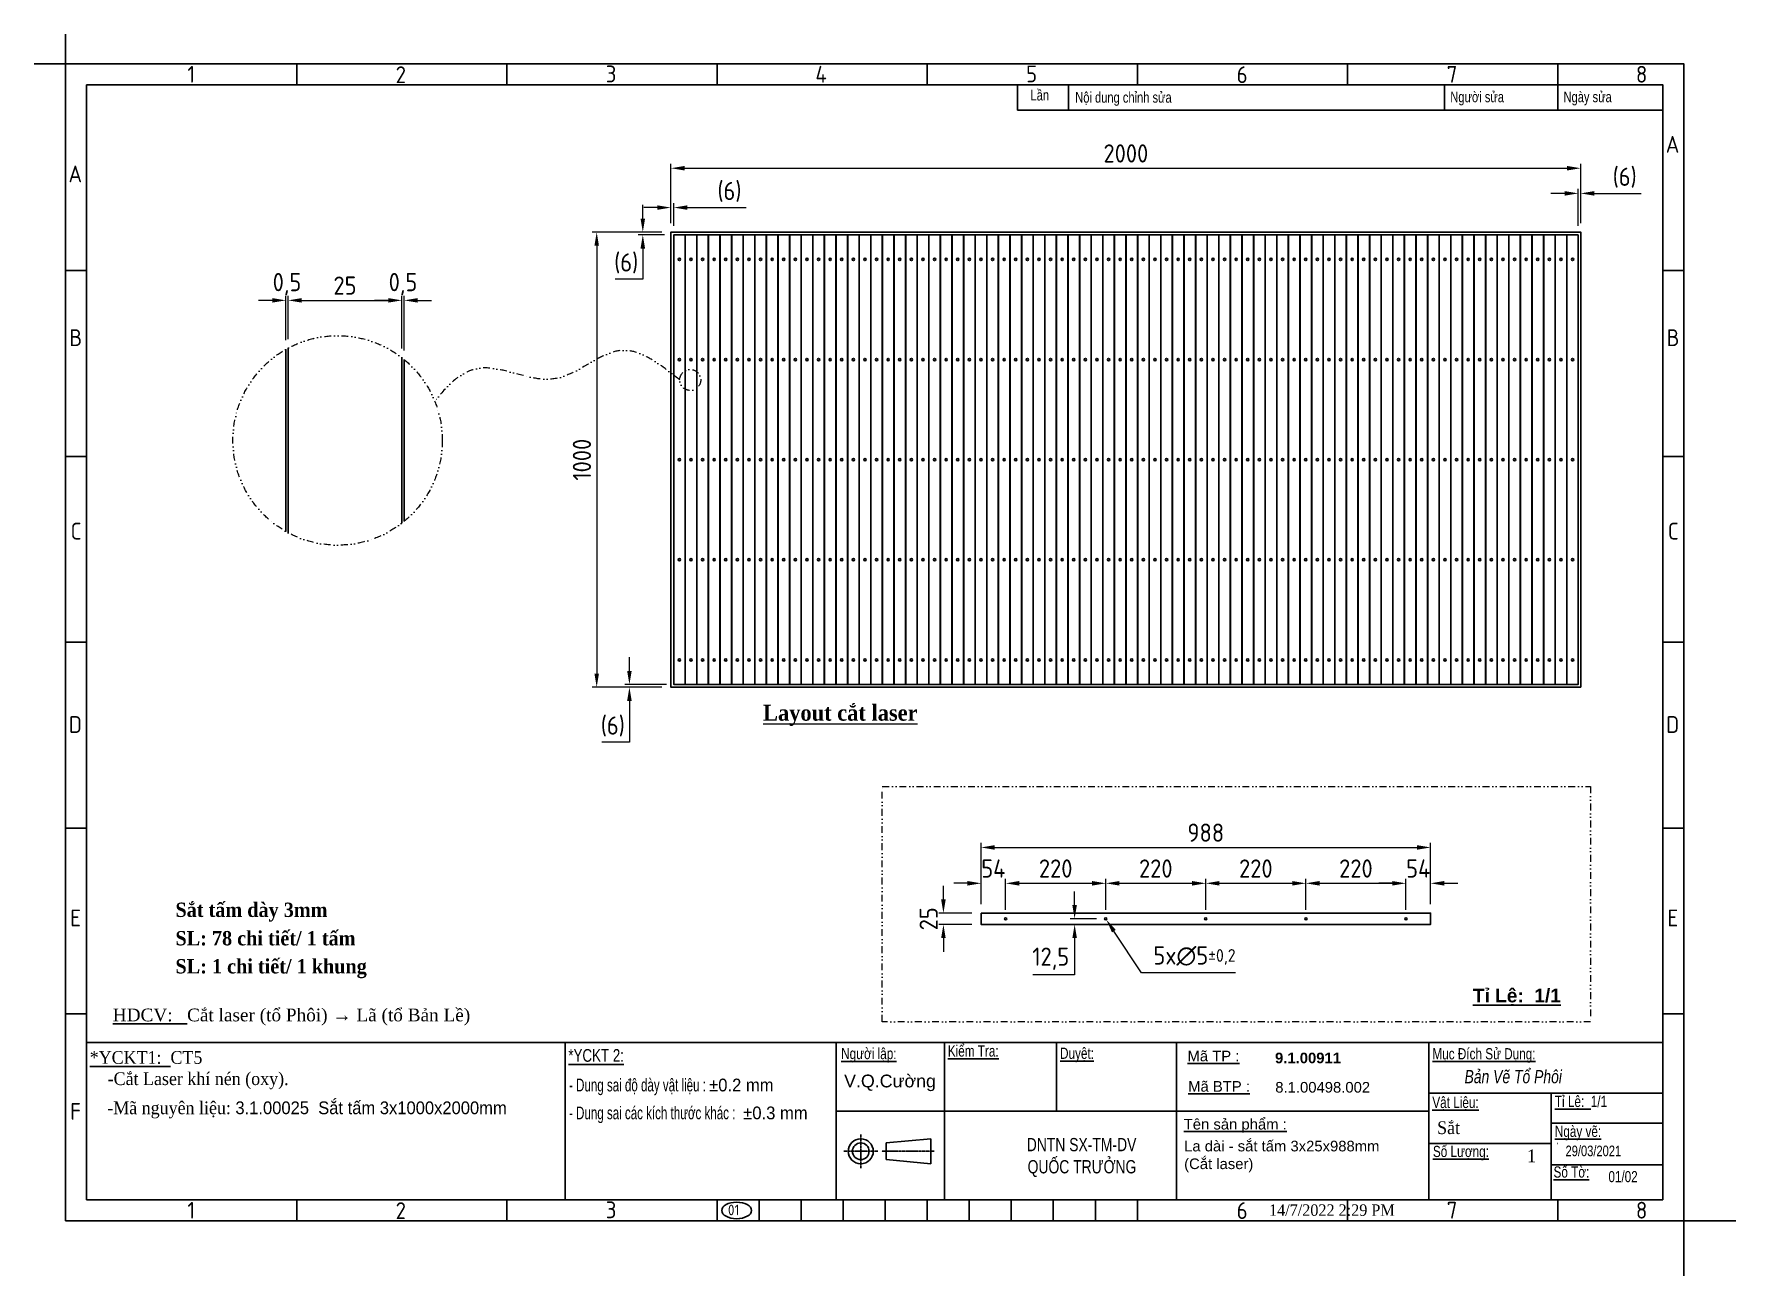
# Model space of a CAD drawing. Header units: millimetres. Extents: x -127318 to -46279, y 54276 to 57025.
# Drawn here: x -99471 to -95730, y 54276 to 57005 of the extents above; entities that cross this region are included whole.
import ezdxf

# ---------------------------------------------------------------- set-up
doc = ezdxf.new("R2010")
doc.units = ezdxf.units.MM
doc.header["$PDMODE"] = 2
for name, pattern in [('CENTER', [2, 1.25, -0.25, 0.25, -0.25]), ('CENTERX2', [4, 2.5, -0.5, 0.5, -0.5]), ('CONTPVMNIL', [0]), ('DIVIDE', [1.25, 0.5, -0.25, 0, -0.25, 0, -0.25])]:
    doc.linetypes.add(name, pattern=pattern)
doc.layers.get('0').update_dxf_attribs({"linetype": 'CONTPVMNIL'})
doc.layers.get('DEFPOINTS').update_dxf_attribs({"color": 6})
for name, color, linetype in [('CENTER', 1, 'CENTERX2'), ('FRAME050', 6, 'Continuous'), ('MAIN', 7, 'Continuous')]:
    doc.layers.add(name, color=color, linetype=linetype)
doc.layers.add('D KT', color=4, linetype='Continuous', lineweight=18)
doc.layers.add('d tam', color=2, linetype='CENTER', lineweight=9)
doc.styles.add('ISOCP', font='isocp')
doc.styles.add('Kich thuoc', font='isocp.shx', dxfattribs={"width": 0.78})
doc.styles.add('SLDTEXTSTYLE0', font='timesi.ttf', dxfattribs={"width": 0.933, "bigfont": 'bigfont'})
doc.styles.add('SLDTEXTSTYLE3', font='TXT', dxfattribs={"width": 0.65, "bigfont": 'bigfont'})
doc.styles.get("Standard").update_dxf_attribs({"font": 'isocp.shx'})
doc.styles.add('style1', font='arial.ttf', dxfattribs={"width": 0.75})
doc.dimstyles.new('dim 20', dxfattribs={"dimscale": 20, "dimtxt": 2.5, "dimasz": 1.5, "dimexe": 0.5, "dimexo": 1, "dimtad": 1, "dimtoh": 1, "dimtxsty": 'ISOCP', "dimcen": 0, "dimclrd": 3, "dimclre": 3, "dimclrt": 7, "dimadec": 0, "dimazin": 0, "dimtfac": 1, "dimtix": 1, "dimtofl": 0, "dimtmove": 0, "dimatfit": 3, "dimfxl": 1, "dimlwd": 5, "dimlwe": 5, "dimarcsym": 0})

# ---------------------------------------------------------------- blocks, each defined once
blk = doc.blocks.new('khung moi')
at = {"layer": 'FRAME050'}
for p, q in [((-261.36, 221.36), (-261.36, 225.32)), ((-221.76, 221.36), (-221.76, 225.32)), ((-182.16, 221.36), (-182.16, 225.32)), ((-142.56, 221.36), (-142.56, 225.32)), ((-102.96, 221.36), (-102.96, 225.32)), ((-63.36, 221.36), (-63.36, 225.32)), ((-23.76, 221.36), (-23.76, 225.32)), ((-300.96, 186.36), (-304.92, 186.36)), ((0, 186.36), (-3.96, 186.36)), ((-300.96, 151.36), (-304.92, 151.36)), ((0, 151.36), (-3.96, 151.36)), ((-304.92, 116.36), (-300.96, 116.36)), ((-3.96, 116.36), (0, 116.36)), ((-300.96, 81.36), (-304.92, 81.36)), ((0, 81.36), (-3.96, 81.36)), ((-300.96, 46.36), (-304.92, 46.36)), ((0, 46.36), (-3.96, 46.36)), ((-261.36, 7.4), (-261.36, 11.36)), ((-221.76, 7.4), (-221.76, 11.36)), ((-182.16, 7.4), (-182.16, 11.36)), ((-174.24, 7.4), (-174.24, 11.36)), ((-166.32, 7.4), (-166.32, 11.36)), ((-158.4, 7.4), (-158.4, 11.36)), ((-150.48, 7.4), (-150.48, 11.36)), ((-142.56, 11.36), (-142.56, 7.4)), ((-134.64, 7.4), (-134.64, 11.36)), ((-126.72, 7.4), (-126.72, 11.36)), ((-118.8, 7.4), (-118.8, 11.36)), ((-110.88, 7.4), (-110.88, 11.36)), ((-102.96, 7.4), (-102.96, 11.36)), ((-63.36, 7.4), (-63.36, 11.36)), ((-23.76, 7.4), (-23.76, 11.36)), ((-182.16, 7.4), (-102.96, 7.4))]:
    blk.add_line(p, q, dxfattribs=at)
at = {"layer": 'MAIN'}
for p, q in [((-304.92, 225.32), (-304.92, 230.92)), ((-304.92, 225.32), (-310.86, 225.32)), ((0, 7.4), (9.82, 7.4)), ((0, 7.4), (0, -3))]:
    blk.add_line(p, q, dxfattribs=at)
at = {"layer": 'MAIN', "color": 7, "linetype": 'Continuous'}
blk.add_lwpolyline([(-300.96, 221.36), (-3.96, 221.36), (-3.96, 11.36), (-300.96, 11.36)], close=True, dxfattribs=at)
at = {"layer": 'FRAME050', "style": 'ISOCP'}
for s, p in [('1', (-281.95, 221.76)), ('2', (-242.72, 221.68)), ('3', (-203.13, 221.83)), ('4', (-163.63, 221.76)), ('5', (-123.93, 221.83)), ('6', (-84.25, 221.69)), ('7', (-44.67, 221.76)), ('8', (-9.03, 221.76)), ('A', (-3.41, 208.57)), ('A', (-304.37, 203)), ('B', (-304.21, 172.14)), ('B', (-3.25, 172.14)), ('C', (-303.97, 135.71)), ('C', (-3.01, 135.71)), ('D', (-304.3, 99.28)), ('D', (-3.34, 99.28)), ('E', (-304.05, 62.84)), ('E', (-3.09, 62.84)), ('F', (-304.05, 26.41)), ('1', (-281.95, 7.8)), ('2', (-242.72, 7.72)), ('3', (-203.13, 7.87)), ('6', (-84.25, 7.73)), ('7', (-44.67, 7.8)), ('8', (-9.03, 7.8))]:
    blk.add_text(s, height=3.17, dxfattribs=at).set_placement(p)
blk = doc.blocks.new('yuiyu')
at = {"layer": 'D KT', "style": 'Kich thuoc', "width": 0.75}
blk.add_attdef('STT', (-17957.6, 19159.1), '', height=2.5, dxfattribs=at)
blk = doc.blocks.new('*D610')
at = {"layer": 'D KT', "color": 3, "lineweight": 5, "ltscale": 3, "transparency": 16777216}
for p, q in [((-98091, 56569.5), (-98244.3, 56569.5)), ((-98234.3, 56539.5), (-98234.3, 55599.5)), ((-98091, 55569.5), (-98244.3, 55569.5))]:
    blk.add_line(p, q, dxfattribs=at)
at = {"layer": 'D KT', "color": 3, "ltscale": 3, "transparency": 16777216}
for points in [[(-98239.3, 56539.5), (-98229.3, 56539.5), (-98234.3, 56569.5)], [(-98239.3, 55599.5), (-98229.3, 55599.5), (-98234.3, 55569.5)]]:
    blk.add_solid(points, dxfattribs=at)
at = {"layer": 'DEFPOINTS', "color": 0, "ltscale": 3, "transparency": 16777216}
for p in [(-98071, 56569.5), (-98234.3, 55569.5), (-98071, 55569.5)]:
    blk.add_point(p, dxfattribs=at)
at = {"layer": 'D KT', "color": 7, "ltscale": 3, "transparency": 16777216, "insert": (-98266.8, 56069.5), "char_height": 40, "attachment_point": 5, "rotation": 90, "style": 'ISOCP'}
blk.add_mtext('1000', dxfattribs=at)
blk = doc.blocks.new('*D605')
at = {"layer": 'D KT', "color": 3, "lineweight": 5, "ltscale": 3, "transparency": 16777216}
for p, q in [((-98071, 56589.5), (-98071, 56720)), ((-96071, 56589.5), (-96071, 56720)), ((-98041, 56710), (-96101, 56710))]:
    blk.add_line(p, q, dxfattribs=at)
at = {"layer": 'D KT', "color": 3, "ltscale": 3, "transparency": 16777216}
for points in [[(-98041, 56715), (-98041, 56705), (-98071, 56710)], [(-96101, 56715), (-96101, 56705), (-96071, 56710)]]:
    blk.add_solid(points, dxfattribs=at)
at = {"layer": 'DEFPOINTS', "color": 0, "ltscale": 3, "transparency": 16777216}
for p in [(-96071, 56710), (-98071, 56569.5), (-96071, 56569.5)]:
    blk.add_point(p, dxfattribs=at)
at = {"layer": 'D KT', "color": 7, "ltscale": 3, "transparency": 16777216, "insert": (-97071, 56742.5), "char_height": 40, "attachment_point": 5, "style": 'ISOCP'}
blk.add_mtext('2000', dxfattribs=at)
blk = doc.blocks.new('*D606')
at = {"color": 3, "lineweight": 5, "transparency": 16777216}
for p, q in [((-98101, 56623.5), (-98131, 56623.5)), ((-98071, 56589.5), (-98071, 56633.5)), ((-98065, 56583.5), (-98065, 56633.5)), ((-98035, 56623.5), (-97906, 56623.5))]:
    blk.add_line(p, q, dxfattribs=at)
at = {"color": 3, "transparency": 16777216}
for points in [[(-98101, 56628.5), (-98101, 56618.5), (-98071, 56623.5)], [(-98035, 56628.5), (-98035, 56618.5), (-98065, 56623.5)]]:
    blk.add_solid(points, dxfattribs=at)
at = {"layer": 'DEFPOINTS', "color": 0, "transparency": 16777216}
for p in [(-98065, 56623.5), (-98071, 56569.5), (-98065, 56563.5)]:
    blk.add_point(p, dxfattribs=at)
at = {"color": 7, "transparency": 16777216, "insert": (-97942.5, 56658), "char_height": 40, "attachment_point": 5, "style": 'ISOCP'}
blk.add_mtext('(6)', dxfattribs=at)
blk = doc.blocks.new('*D607')
at = {"color": 3, "lineweight": 5, "transparency": 16777216}
for p, q in [((-98132.9, 56599.5), (-98132.9, 56629.5)), ((-98091, 56569.5), (-98142.9, 56569.5)), ((-98085, 56563.5), (-98142.9, 56563.5)), ((-98132.9, 56533.5), (-98132.9, 56466.5)), ((-98132.9, 56466.5), (-98193.4, 56466.5))]:
    blk.add_line(p, q, dxfattribs=at)
at = {"color": 3, "transparency": 16777216}
for points in [[(-98137.9, 56599.5), (-98127.9, 56599.5), (-98132.9, 56569.5)], [(-98137.9, 56533.5), (-98127.9, 56533.5), (-98132.9, 56563.5)]]:
    blk.add_solid(points, dxfattribs=at)
at = {"layer": 'DEFPOINTS', "color": 0, "transparency": 16777216}
for p in [(-98071, 56569.5), (-98132.9, 56563.5), (-98065, 56563.5)]:
    blk.add_point(p, dxfattribs=at)
at = {"color": 7, "transparency": 16777216, "insert": (-98169.4, 56501), "char_height": 40, "attachment_point": 5, "style": 'ISOCP'}
blk.add_mtext('(6)', dxfattribs=at)
blk = doc.blocks.new('*D608')
at = {"color": 3, "lineweight": 5, "ltscale": 3, "transparency": 16777216}
for p, q in [((-96106.5, 56654.7), (-96136.5, 56654.7)), ((-96076.5, 56583.5), (-96076.5, 56664.7)), ((-96071, 56589.5), (-96071, 56664.7)), ((-96041, 56654.7), (-95938, 56654.7))]:
    blk.add_line(p, q, dxfattribs=at)
at = {"color": 3, "ltscale": 3, "transparency": 16777216}
for points in [[(-96106.5, 56659.7), (-96106.5, 56649.7), (-96076.5, 56654.7)], [(-96041, 56659.7), (-96041, 56649.7), (-96071, 56654.7)]]:
    blk.add_solid(points, dxfattribs=at)
at = {"layer": 'DEFPOINTS', "color": 0, "ltscale": 3, "transparency": 16777216}
for p in [(-96071, 56654.7), (-96071, 56569.5), (-96076.5, 56563.5)]:
    blk.add_point(p, dxfattribs=at)
at = {"color": 7, "ltscale": 3, "transparency": 16777216, "insert": (-95974.5, 56689.2), "char_height": 40, "attachment_point": 5, "style": 'ISOCP'}
blk.add_mtext('(6)', dxfattribs=at)
blk = doc.blocks.new('*D609')
at = {"color": 3, "lineweight": 5, "ltscale": 3, "transparency": 16777216}
for p, q in [((-98162.4, 55605.5), (-98162.4, 55635.5)), ((-98081, 55575.5), (-98172.4, 55575.5)), ((-98091, 55569.5), (-98172.4, 55569.5)), ((-98162.4, 55539.5), (-98162.4, 55448.8)), ((-98162.4, 55448.8), (-98222.8, 55448.8))]:
    blk.add_line(p, q, dxfattribs=at)
at = {"color": 3, "ltscale": 3, "transparency": 16777216}
for points in [[(-98167.4, 55605.5), (-98157.4, 55605.5), (-98162.4, 55575.5)], [(-98167.4, 55539.5), (-98157.4, 55539.5), (-98162.4, 55569.5)]]:
    blk.add_solid(points, dxfattribs=at)
at = {"layer": 'DEFPOINTS', "color": 0, "ltscale": 3, "transparency": 16777216}
for p in [(-98162.4, 55575.5), (-98071, 55569.5), (-98061, 55575.5)]:
    blk.add_point(p, dxfattribs=at)
at = {"color": 7, "ltscale": 3, "transparency": 16777216, "insert": (-98198.9, 55483.3), "char_height": 40, "attachment_point": 5, "style": 'ISOCP'}
blk.add_mtext('(6)', dxfattribs=at)
blk = doc.blocks.new('A$C6bcfc1d8')
at = {"ltscale": 30, "elevation": 0}
blk.add_lwpolyline([(988, 0), (988, 25), (0, 25), (0, 0)], close=True, dxfattribs=at)
at = {"ltscale": 30}
for centre in [(54, 12.5, 0), (274, 12.5, 0), (494, 12.5, 0), (714, 12.5, 0), (934, 12.5, 0)]:
    blk.add_circle(centre, 2.5, dxfattribs=at)
blk = doc.blocks.new('*D635')
at = {"color": 3, "lineweight": 5, "ltscale": 30, "transparency": 16777216}
for p, q in [((-98947.6, 56419.6), (-98977.6, 56419.6)), ((-98917.6, 56331.9), (-98917.6, 56429.6)), ((-98912.6, 56334.7), (-98912.6, 56429.6)), ((-98882.6, 56419.6), (-98852.6, 56419.6))]:
    blk.add_line(p, q, dxfattribs=at)
at = {"color": 3, "ltscale": 30, "transparency": 16777216}
for points in [[(-98947.6, 56424.6), (-98947.6, 56414.6), (-98917.6, 56419.6)], [(-98882.6, 56424.6), (-98882.6, 56414.6), (-98912.6, 56419.6)]]:
    blk.add_solid(points, dxfattribs=at)
at = {"layer": 'DEFPOINTS', "color": 0, "ltscale": 30, "transparency": 16777216}
for p in [(-98912.6, 56419.6), (-98917.6, 56311.9), (-98912.6, 56314.7)]:
    blk.add_point(p, dxfattribs=at)
at = {"color": 7, "ltscale": 30, "transparency": 16777216, "insert": (-98915.1, 56455.1), "char_height": 40, "attachment_point": 5, "style": 'ISOCP'}
blk.add_mtext('0,5', dxfattribs=at)
blk = doc.blocks.new('*D636')
at = {"color": 3, "lineweight": 5, "ltscale": 30, "transparency": 16777216}
for p, q in [((-98912.6, 56334.7), (-98912.6, 56429.6)), ((-98882.6, 56419.6), (-98692.6, 56419.6)), ((-98662.6, 56313.6), (-98662.6, 56429.6))]:
    blk.add_line(p, q, dxfattribs=at)
at = {"color": 3, "ltscale": 30, "transparency": 16777216}
for points in [[(-98882.6, 56424.6), (-98882.6, 56414.6), (-98912.6, 56419.6)], [(-98692.6, 56424.6), (-98692.6, 56414.6), (-98662.6, 56419.6)]]:
    blk.add_solid(points, dxfattribs=at)
at = {"layer": 'DEFPOINTS', "color": 0, "ltscale": 30, "transparency": 16777216}
for p in [(-98662.6, 56419.6), (-98912.6, 56314.7), (-98662.6, 56293.6)]:
    blk.add_point(p, dxfattribs=at)
at = {"color": 7, "ltscale": 30, "transparency": 16777216, "insert": (-98787.6, 56452.1), "char_height": 40, "attachment_point": 5, "style": 'ISOCP'}
blk.add_mtext('25', dxfattribs=at)
blk = doc.blocks.new('*D637')
at = {"color": 3, "lineweight": 5, "ltscale": 30, "transparency": 16777216}
for p, q in [((-98692.6, 56419.6), (-98722.6, 56419.6)), ((-98662.6, 56313.6), (-98662.6, 56429.6)), ((-98657.6, 56309.6), (-98657.6, 56429.6)), ((-98627.6, 56419.6), (-98597.6, 56419.6))]:
    blk.add_line(p, q, dxfattribs=at)
at = {"color": 3, "ltscale": 30, "transparency": 16777216}
for points in [[(-98692.6, 56424.6), (-98692.6, 56414.6), (-98662.6, 56419.6)], [(-98627.6, 56424.6), (-98627.6, 56414.6), (-98657.6, 56419.6)]]:
    blk.add_solid(points, dxfattribs=at)
at = {"layer": 'DEFPOINTS', "color": 0, "ltscale": 30, "transparency": 16777216}
for p in [(-98657.6, 56419.6), (-98662.6, 56293.6), (-98657.6, 56289.6)]:
    blk.add_point(p, dxfattribs=at)
at = {"color": 7, "ltscale": 30, "transparency": 16777216, "insert": (-98660.1, 56455.1), "char_height": 40, "attachment_point": 5, "style": 'ISOCP'}
blk.add_mtext('0,5', dxfattribs=at)
blk = doc.blocks.new('*D638')
at = {"color": 3, "lineweight": 5, "ltscale": 30, "transparency": 16777216}
for p, q in [((-97389.3, 55093.1), (-97389.3, 55148.6)), ((-97335.3, 55080.6), (-97335.3, 55148.6)), ((-97419.3, 55138.6), (-97449.3, 55138.6)), ((-97305.3, 55138.6), (-97275.3, 55138.6))]:
    blk.add_line(p, q, dxfattribs=at)
at = {"color": 3, "ltscale": 30, "transparency": 16777216}
for points in [[(-97419.3, 55143.6), (-97419.3, 55133.6), (-97389.3, 55138.6)], [(-97305.3, 55143.6), (-97305.3, 55133.6), (-97335.3, 55138.6)]]:
    blk.add_solid(points, dxfattribs=at)
at = {"layer": 'DEFPOINTS', "color": 0, "ltscale": 30, "transparency": 16777216}
for p in [(-97335.3, 55138.6), (-97389.3, 55073.1), (-97335.3, 55060.6)]:
    blk.add_point(p, dxfattribs=at)
at = {"color": 7, "ltscale": 30, "transparency": 16777216, "insert": (-97362.3, 55171.1), "char_height": 40, "attachment_point": 5, "style": 'ISOCP'}
blk.add_mtext('54', dxfattribs=at)
blk = doc.blocks.new('*D639')
at = {"color": 3, "lineweight": 5, "ltscale": 30, "transparency": 16777216}
for p, q in [((-97335.3, 55080.6), (-97335.3, 55148.6)), ((-97115.3, 55080.6), (-97115.3, 55148.6)), ((-97305.3, 55138.6), (-97145.3, 55138.6))]:
    blk.add_line(p, q, dxfattribs=at)
at = {"color": 3, "ltscale": 30, "transparency": 16777216}
for points in [[(-97305.3, 55143.6), (-97305.3, 55133.6), (-97335.3, 55138.6)], [(-97145.3, 55143.6), (-97145.3, 55133.6), (-97115.3, 55138.6)]]:
    blk.add_solid(points, dxfattribs=at)
at = {"layer": 'DEFPOINTS', "color": 0, "ltscale": 30, "transparency": 16777216}
for p in [(-97115.3, 55138.6), (-97335.3, 55060.6), (-97115.3, 55060.6)]:
    blk.add_point(p, dxfattribs=at)
at = {"color": 7, "ltscale": 30, "transparency": 16777216, "insert": (-97225.3, 55171.1), "char_height": 40, "attachment_point": 5, "style": 'ISOCP'}
blk.add_mtext('220', dxfattribs=at)
blk = doc.blocks.new('*D640')
at = {"color": 3, "lineweight": 5, "ltscale": 30, "transparency": 16777216}
for p, q in [((-97115.3, 55080.6), (-97115.3, 55148.6)), ((-96895.3, 55080.6), (-96895.3, 55148.6)), ((-97085.3, 55138.6), (-96925.3, 55138.6))]:
    blk.add_line(p, q, dxfattribs=at)
at = {"color": 3, "ltscale": 30, "transparency": 16777216}
for points in [[(-97085.3, 55143.6), (-97085.3, 55133.6), (-97115.3, 55138.6)], [(-96925.3, 55143.6), (-96925.3, 55133.6), (-96895.3, 55138.6)]]:
    blk.add_solid(points, dxfattribs=at)
at = {"layer": 'DEFPOINTS', "color": 0, "ltscale": 30, "transparency": 16777216}
for p in [(-96895.3, 55138.6), (-97115.3, 55060.6), (-96895.3, 55060.6)]:
    blk.add_point(p, dxfattribs=at)
at = {"color": 7, "ltscale": 30, "transparency": 16777216, "insert": (-97005.3, 55171.1), "char_height": 40, "attachment_point": 5, "style": 'ISOCP'}
blk.add_mtext('220', dxfattribs=at)
blk = doc.blocks.new('*D641')
at = {"color": 3, "lineweight": 5, "ltscale": 30, "transparency": 16777216}
for p, q in [((-96895.3, 55080.6), (-96895.3, 55148.6)), ((-96675.3, 55080.6), (-96675.3, 55148.6)), ((-96865.3, 55138.6), (-96705.3, 55138.6))]:
    blk.add_line(p, q, dxfattribs=at)
at = {"color": 3, "ltscale": 30, "transparency": 16777216}
for points in [[(-96865.3, 55143.6), (-96865.3, 55133.6), (-96895.3, 55138.6)], [(-96705.3, 55143.6), (-96705.3, 55133.6), (-96675.3, 55138.6)]]:
    blk.add_solid(points, dxfattribs=at)
at = {"layer": 'DEFPOINTS', "color": 0, "ltscale": 30, "transparency": 16777216}
for p in [(-96675.3, 55138.6), (-96895.3, 55060.6), (-96675.3, 55060.6)]:
    blk.add_point(p, dxfattribs=at)
at = {"color": 7, "ltscale": 30, "transparency": 16777216, "insert": (-96785.3, 55171.1), "char_height": 40, "attachment_point": 5, "style": 'ISOCP'}
blk.add_mtext('220', dxfattribs=at)
blk = doc.blocks.new('*D642')
at = {"color": 3, "lineweight": 5, "ltscale": 30, "transparency": 16777216}
for p, q in [((-96675.3, 55080.6), (-96675.3, 55148.6)), ((-96455.3, 55080.6), (-96455.3, 55148.6)), ((-96645.3, 55138.6), (-96485.3, 55138.6))]:
    blk.add_line(p, q, dxfattribs=at)
at = {"color": 3, "ltscale": 30, "transparency": 16777216}
for points in [[(-96645.3, 55143.6), (-96645.3, 55133.6), (-96675.3, 55138.6)], [(-96485.3, 55143.6), (-96485.3, 55133.6), (-96455.3, 55138.6)]]:
    blk.add_solid(points, dxfattribs=at)
at = {"layer": 'DEFPOINTS', "color": 0, "ltscale": 30, "transparency": 16777216}
for p in [(-96455.3, 55138.6), (-96675.3, 55060.6), (-96455.3, 55060.6)]:
    blk.add_point(p, dxfattribs=at)
at = {"color": 7, "ltscale": 30, "transparency": 16777216, "insert": (-96565.3, 55171.1), "char_height": 40, "attachment_point": 5, "style": 'ISOCP'}
blk.add_mtext('220', dxfattribs=at)
blk = doc.blocks.new('*D643')
at = {"color": 3, "lineweight": 5, "ltscale": 30, "transparency": 16777216}
for p, q in [((-96455.3, 55080.6), (-96455.3, 55148.6)), ((-96401.3, 55093.1), (-96401.3, 55148.6)), ((-96485.3, 55138.6), (-96515.3, 55138.6)), ((-96371.3, 55138.6), (-96341.3, 55138.6))]:
    blk.add_line(p, q, dxfattribs=at)
at = {"color": 3, "ltscale": 30, "transparency": 16777216}
for points in [[(-96485.3, 55143.6), (-96485.3, 55133.6), (-96455.3, 55138.6)], [(-96371.3, 55143.6), (-96371.3, 55133.6), (-96401.3, 55138.6)]]:
    blk.add_solid(points, dxfattribs=at)
at = {"layer": 'DEFPOINTS', "color": 0, "ltscale": 30, "transparency": 16777216}
for p in [(-96401.3, 55138.6), (-96401.3, 55073.1), (-96455.3, 55060.6)]:
    blk.add_point(p, dxfattribs=at)
at = {"color": 7, "ltscale": 30, "transparency": 16777216, "insert": (-96428.3, 55171.1), "char_height": 40, "attachment_point": 5, "style": 'ISOCP'}
blk.add_mtext('54', dxfattribs=at)
blk = doc.blocks.new('*D644')
at = {"color": 3, "lineweight": 5, "ltscale": 30, "transparency": 16777216}
for p, q in [((-97389.3, 55093.1), (-97389.3, 55227.4)), ((-96401.3, 55093.1), (-96401.3, 55227.4)), ((-97359.3, 55217.4), (-96431.3, 55217.4))]:
    blk.add_line(p, q, dxfattribs=at)
at = {"color": 3, "ltscale": 30, "transparency": 16777216}
for points in [[(-97359.3, 55222.4), (-97359.3, 55212.4), (-97389.3, 55217.4)], [(-96431.3, 55222.4), (-96431.3, 55212.4), (-96401.3, 55217.4)]]:
    blk.add_solid(points, dxfattribs=at)
at = {"layer": 'DEFPOINTS', "color": 0, "ltscale": 30, "transparency": 16777216}
for p in [(-96401.3, 55217.4), (-97389.3, 55073.1), (-96401.3, 55073.1)]:
    blk.add_point(p, dxfattribs=at)
at = {"color": 7, "ltscale": 30, "transparency": 16777216, "insert": (-96895.3, 55249.9), "char_height": 40, "attachment_point": 5, "style": 'ISOCP'}
blk.add_mtext('988', dxfattribs=at)
blk = doc.blocks.new('*D645')
at = {"color": 3, "lineweight": 5, "ltscale": 30, "transparency": 16777216}
for p, q in [((-97472.1, 55103.1), (-97472.1, 55133.1)), ((-97409.3, 55073.1), (-97482.1, 55073.1)), ((-97409.3, 55048.1), (-97482.1, 55048.1)), ((-97472.1, 55018.1), (-97472.1, 54988.1))]:
    blk.add_line(p, q, dxfattribs=at)
at = {"color": 3, "ltscale": 30, "transparency": 16777216}
for points in [[(-97477.1, 55103.1), (-97467.1, 55103.1), (-97472.1, 55073.1)], [(-97477.1, 55018.1), (-97467.1, 55018.1), (-97472.1, 55048.1)]]:
    blk.add_solid(points, dxfattribs=at)
at = {"layer": 'DEFPOINTS', "color": 0, "ltscale": 30, "transparency": 16777216}
for p in [(-97472.1, 55073.1), (-97389.3, 55073.1), (-97389.3, 55048.1)]:
    blk.add_point(p, dxfattribs=at)
at = {"color": 7, "ltscale": 30, "transparency": 16777216, "insert": (-97504.6, 55060.6), "char_height": 40, "attachment_point": 5, "rotation": 90, "style": 'ISOCP'}
blk.add_mtext('25', dxfattribs=at)
blk = doc.blocks.new('*D646')
at = {"color": 3, "lineweight": 5, "ltscale": 30, "transparency": 16777216}
for p, q in [((-97183.7, 55090.6), (-97183.7, 55120.6)), ((-97135.3, 55060.6), (-97193.7, 55060.6)), ((-97135.3, 55048.1), (-97193.7, 55048.1)), ((-97183.7, 55018.1), (-97183.7, 54937.3)), ((-97183.7, 54937.3), (-97275.9, 54937.3))]:
    blk.add_line(p, q, dxfattribs=at)
at = {"color": 3, "ltscale": 30, "transparency": 16777216}
for points in [[(-97188.7, 55090.6), (-97178.7, 55090.6), (-97183.7, 55060.6)], [(-97188.7, 55018.1), (-97178.7, 55018.1), (-97183.7, 55048.1)]]:
    blk.add_solid(points, dxfattribs=at)
at = {"layer": 'DEFPOINTS', "color": 0, "ltscale": 30, "transparency": 16777216}
for p in [(-97183.7, 55048.1), (-97115.3, 55060.6), (-97115.3, 55048.1)]:
    blk.add_point(p, dxfattribs=at)
at = {"color": 7, "ltscale": 30, "transparency": 16777216, "insert": (-97236.1, 54972.8), "char_height": 40, "attachment_point": 5, "style": 'ISOCP'}
blk.add_mtext('12,5', dxfattribs=at)
blk = doc.blocks.new('*D647')
at = {"color": 3, "lineweight": 5, "ltscale": 30, "transparency": 16777216}
for p, q in [((-97036.9, 54942.2), (-97097.4, 55033.5)), ((-96830.2, 54942.2), (-97036.9, 54942.2))]:
    blk.add_line(p, q, dxfattribs=at)
at = {"color": 3, "ltscale": 30, "transparency": 16777216}
blk.add_solid([(-97093.2, 55036.3), (-97101.5, 55030.7), (-97113.9, 55058.5)], dxfattribs=at)
at = {"layer": 'DEFPOINTS', "color": 0, "ltscale": 30, "transparency": 16777216}
for p in [(-97116.7, 55062.7), (-97113.9, 55058.5)]:
    blk.add_point(p, dxfattribs=at)
at = {"color": 7, "ltscale": 30, "transparency": 16777216, "insert": (-96920.2, 54976.8), "char_height": 40, "attachment_point": 5, "style": 'ISOCP'}
blk.add_mtext('\\A1;5x∅5{\\H28;±0,2}', dxfattribs=at)

msp = doc.modelspace()

# ---------------------------------------------------------------- linework, layer by layer
for p, q in [((-97707.956, 54788.554), (-99355.7, 54788.554)), ((-98303.51, 54788.554), (-98303.51, 54443.303)), ((-97223.729, 54788.554), (-97223.729, 54638.023)), ((-96404.862, 54677.107), (-96404.862, 54788.554)), ((-97707.956, 54638.023), (-96959.469, 54638.023)), ((-97470.009, 54647.594), (-97470.009, 54443.303)), ((-96136.06, 54611.457), (-95890.7, 54611.457)), ((-96136.06, 54519.957), (-95890.7, 54519.957))]:
    msp.add_line(p, q)
at = {"linetype": 'ByBlock'}
msp.add_line((-96136.06, 54566.503), (-96136.06, 54443.303), dxfattribs=at)
at = {"ltscale": 3}
msp.add_lwpolyline([(-96071.014, 55569.513), (-96071.014, 56569.513), (-98071.014, 56569.513), (-98071.014, 55569.513)], close=True, dxfattribs=at)
at = {"ltscale": 30}
for points in [[(-98917.645, 55911.797), (-98917.645, 56311.921)], [(-98912.645, 56314.684), (-98912.645, 55909.034)], [(-98662.645, 55930.09), (-98662.645, 56293.627)], [(-98657.645, 56289.63), (-98657.645, 55934.087)]]:
    msp.add_lwpolyline(points, dxfattribs=at)
msp.add_ellipse((-97926.651, 54419.667), major_axis=(-32.79, 0), ratio=0.55171628)
at = {"layer": 'CENTER'}
for p, q in [((-97653.697, 54586.432), (-97653.697, 54512.64)), ((-97616.41, 54549.782), (-97690.984, 54549.782)), ((-97492.267, 54549.782), (-97607.601, 54549.782))]:
    msp.add_line(p, q, dxfattribs=at)
at = {"layer": 'd tam', "linetype": 'DIVIDE', "ltscale": 30}
msp.add_lwpolyline([(-97606.428, 55351.655), (-96049.337, 55351.655), (-96049.337, 54834.53), (-97606.428, 54834.53)], close=True, dxfattribs=at)
for centre, radius in [((-98803.841, 56111.859), 230.165), ((-98028.634, 56244.716), 23.017)]:
    msp.add_circle(centre, radius, dxfattribs=at)
msp.add_open_spline([(-98051.65, 56244.716), (-98094.892, 56278.992), (-98185.769, 56351.029), (-98327.915, 56199.842), (-98486.796, 56308.653), (-98567.211, 56228.971), (-98589.503, 56198.054), (-98590.095, 56197.233)], degree=3, knots=[0, 0, 0, 0, 144.89891094, 304.51990069, 478.39413681, 589.86179856, 592.9047091, 592.9047091, 592.9047091, 592.9047091], dxfattribs=at)
at = {"layer": 'DEFPOINTS'}
msp.add_lwpolyline([(-99401.9, 56939.503), (-95844.5, 56939.503), (-95844.5, 54397.103), (-99401.9, 54397.103)], close=True, dxfattribs=at)
at = {"layer": 'MAIN'}
for p, q in [((-97308.923, 56837.303), (-97308.923, 56893.303)), ((-97196.923, 56837.303), (-97196.923, 56893.303)), ((-96370.601, 56837.303), (-96370.601, 56893.303)), ((-96121.7, 56837.303), (-96121.7, 56893.303)), ((-97308.923, 56837.303), (-95890.7, 56837.303)), ((-97707.956, 54788.554), (-95890.7, 54788.554)), ((-97707.956, 54443.303), (-97707.956, 54788.554)), ((-97470.009, 54647.594), (-97470.009, 54788.554)), ((-96959.469, 54443.303), (-96959.469, 54788.554)), ((-96405.563, 54677.107), (-95890.7, 54677.107)), ((-96404.862, 54443.303), (-96404.862, 54677.107)), ((-96136.06, 54566.503), (-96136.06, 54677.107)), ((-96959.469, 54638.023), (-96404.862, 54638.023)), ((-97597.757, 54568.078), (-97499.432, 54577.225)), ((-97597.757, 54568.078), (-97597.757, 54531.487)), ((-97499.432, 54577.225), (-97499.432, 54522.34)), ((-96404.862, 54566.503), (-96136.06, 54566.503)), ((-96122.637, 54566.503), (-96122.147, 54566.503)), ((-97499.432, 54522.34), (-97597.757, 54531.487))]:
    msp.add_line(p, q, dxfattribs=at)
for radius in [27.443, 18.295]:
    msp.add_circle((-97653.697, 54549.782), radius, dxfattribs=at)

# ---------------------------------------------------------------- block references
at = {"xscale": 11.66666666666667, "yscale": 11.66666666666667, "zscale": 11.66666666666667}
msp.add_blockref('khung moi', (-95844.5, 54310.723), dxfattribs=at)
at = {"ltscale": 30}
for p, rotation in [((-98040.014, 55575.513, 0), 90), ((-98014.514, 55575.513, 0), 90), ((-97989.014, 55575.513, 0), 90), ((-97963.514, 55575.513, 0), 90), ((-97938.014, 55575.513, 0), 90), ((-97912.514, 55575.513, 0), 90), ((-97887.014, 55575.513, 0), 90), ((-97861.514, 55575.513, 0), 90), ((-97836.014, 55575.513, 0), 90), ((-97810.514, 55575.513, 0), 90), ((-97785.014, 55575.513, 0), 90), ((-97759.514, 55575.513, 0), 90), ((-97734.014, 55575.513, 0), 90), ((-97708.514, 55575.513, 0), 90), ((-97683.014, 55575.513, 0), 90), ((-97657.514, 55575.513, 0), 90), ((-97632.014, 55575.513, 0), 90), ((-97606.514, 55575.513, 0), 90), ((-97581.014, 55575.513, 0), 90), ((-97555.514, 55575.513, 0), 90), ((-97530.014, 55575.513, 0), 90), ((-97504.514, 55575.513, 0), 90), ((-97479.014, 55575.513, 0), 90), ((-97453.514, 55575.513, 0), 90), ((-97428.014, 55575.513, 0), 90), ((-97402.514, 55575.513, 0), 90), ((-97377.014, 55575.513, 0), 90), ((-97351.514, 55575.513, 0), 90), ((-97326.014, 55575.513, 0), 90), ((-97300.514, 55575.513, 0), 90), ((-97275.014, 55575.513, 0), 90), ((-97249.514, 55575.513, 0), 90), ((-97224.014, 55575.513, 0), 90), ((-97198.514, 55575.513, 0), 90), ((-97173.014, 55575.513, 0), 90), ((-97147.514, 55575.513, 0), 90), ((-97122.014, 55575.513, 0), 90), ((-97096.514, 55575.513, 0), 90), ((-97071.014, 55575.513, 0), 90), ((-97045.514, 55575.513, 0), 90), ((-97020.014, 55575.513, 0), 90), ((-96994.514, 55575.513, 0), 90), ((-96969.014, 55575.513, 0), 90), ((-96943.514, 55575.513, 0), 90), ((-96918.014, 55575.513, 0), 90), ((-96892.514, 55575.513, 0), 90), ((-96867.014, 55575.513, 0), 90), ((-96841.514, 55575.513, 0), 90), ((-96816.014, 55575.513, 0), 90), ((-96790.514, 55575.513, 0), 90), ((-96765.014, 55575.513, 0), 90), ((-96739.514, 55575.513, 0), 90), ((-96714.014, 55575.513, 0), 90), ((-96688.514, 55575.513, 0), 90), ((-96663.014, 55575.513, 0), 90), ((-96637.514, 55575.513, 0), 90), ((-96612.014, 55575.513, 0), 90), ((-96586.514, 55575.513, 0), 90), ((-96561.014, 55575.513, 0), 90), ((-96535.514, 55575.513, 0), 90), ((-96510.014, 55575.513, 0), 90), ((-96484.514, 55575.513, 0), 90), ((-96459.014, 55575.513, 0), 90), ((-96433.514, 55575.513, 0), 90), ((-96408.014, 55575.513, 0), 90), ((-96382.514, 55575.513, 0), 90), ((-96357.014, 55575.513, 0), 90), ((-96331.514, 55575.513, 0), 90), ((-96306.014, 55575.513, 0), 90), ((-96280.514, 55575.513, 0), 90), ((-96255.014, 55575.513, 0), 90), ((-96229.514, 55575.513, 0), 90), ((-96204.014, 55575.513, 0), 90), ((-96178.514, 55575.513, 0), 90), ((-96153.014, 55575.513, 0), 90), ((-96127.514, 55575.513, 0), 90), ((-96102.014, 55575.513, 0), 90), ((-96076.514, 55575.513, 0), 90), ((-96401.316, 55073.095, 0), 180)]:
    msp.add_blockref('A$C6bcfc1d8', p, dxfattribs=dict(at, rotation=rotation))
at = {"layer": 'D KT'}
ref = msp.add_blockref('yuiyu', (-43633.947, -1399.001), dxfattribs=dict(at, xscale=2.916666666666667, yscale=2.916666666666667, zscale=2.916666666666667))
ref.add_attrib('STT', '01/02', (-96010.193, 54481.783), dxfattribs={"height": 24.5, "style": 'style1', "width": 0.75})

# ---------------------------------------------------------------- texts
at = {"attachment_point": 1}
for s, insert, char_height, style in [('Lần', (-97280.729, 56882.258), 23.3333, 'style1'), ('Nội dung chỉnh sửa', (-97182.322, 56877.354), 23.33333, 'style1'), ('Người sửa ', (-96357.861, 56878.381), 23.3333, 'style1'), ('Ngày sửa ', (-96108.96, 56878.381), 23.3333, 'style1'), ('{\\LNgười lập:}', (-97696.876, 54776.824), 24.64, 'style1'), ('{\\LKiểm Tra:}', (-97462.524, 54782.519), 24.64, 'style1'), ('{\\LDuyệt:}', (-97215.737, 54777.484), 24.64, 'style1'), ('{\\LMục Đích Sử Dụng:}', (-96397.202, 54776.351), 24.64, 'style1'), ('{\\LVật Liệu:}', (-96397.349, 54669.443), 24.64, 'style1'), ('{\\fTimes New Roman|b0|i0|c0|p18;Sắt}', (-96386.805, 54615.597), 28, 'SLDTEXTSTYLE0'), ('{\\LNgày vẽ:}', (-96127.978, 54605.855), 24.64, 'style1'), ('{\\LSố Lượng:}', (-96396.089, 54561.722), 24.64, 'style1'), ('29/03/2021', (-96104.558, 54562.198), 23.3333, 'style1'), ('{\\LSố Tờ:} ', (-96130.898, 54516.541), 24.64, 'style1')]:
    msp.add_mtext(s, dxfattribs=dict(at, insert=insert, char_height=char_height, style=style))
for s, insert, char_height, width in [('{\\fArial|b1|i0|c0|p34;\\LTỉ Lệ:  1/1}', (-96308.148, 54906.986), 30, 269.06487), ('{\\fArial|b0|i0|c0|p34;La dài - sắt tấm 3x25x988mm (Cắt laser)}', (-96942.919, 54572.828), 23.33333, 451.92607), ('01', (-97945.79, 54432.431), 23.3333, 24.50884)]:
    msp.add_mtext(s, dxfattribs=dict(at, insert=insert, char_height=char_height, width=width))
for s, insert, char_height, width, style in [('{\\fTimes New Roman|b0|i0|c0|p18;\\W1;\\LHDCV:\\l   Cắt laser (tổ Phôi) → Lã (tổ Bản Lề)}', (-99298.077, 54863.282), 28, 968.26273, 'SLDTEXTSTYLE0'), ('{\\L*YCKT 2:}', (-98296.623, 54774.367), 28, 338.00853, 'style1'), ('{\\fTimes New Roman|b0|i0|c0|p18;\\L*YCKT1:\\l  CT5 \\W0.933;\\P    -Cắt Laser khí nén (oxy).}', (-99348.812, 54769.934), 28, 968.26273, 'SLDTEXTSTYLE0'), ('{\\fArial|b0|i0|c0|p34;\\W1;V.Q.Cường}', (-97690.421, 54718.196), 28, 1354.54923, 'SLDTEXTSTYLE0'), ('{\\fTimes New Roman|b0|i0|c0|p18;-\\W0.933;Mã nguyên liệu:\\W0.93; \\fArial|b0|i0|c0|p34;3.1.00025  Sắt tấm 3x1000x2000mm}', (-99310.108, 54659.263), 28, 988.07433, 'SLDTEXTSTYLE0'), ('{\\LTỉ Lệ:}  1/1', (-96127.953, 54671.648), 24.64, 269.06487, 'style1'), ('\\pi366.6447;DNTN SX-TM-DV\\P\\pi368.60667;QUỐC TRƯỞNG', (-97655.589, 54578.961), 29.16667, 761.30241, 'style1'), ('\\pxqc;{\\fTimes New Roman|b0|i0|c0|p18;1}', (-96182.669, 54553.69), 28, 6.86574, 'SLDTEXTSTYLE0')]:
    msp.add_mtext(s, dxfattribs=dict(at, insert=insert, char_height=char_height, width=width, style=style))
at = {"color": 0, "attachment_point": 1}
for s, insert, char_height, width, style in [('{\\fArial|b0|i0|c0|p34;\\W1;\\L\\C256;Mã TP :}', (-96935.582, 54770.773), 23.33333, 162.09854, 'SLDTEXTSTYLE3'), ('{\\fArial|b1|i0|c0|p34;\\W1;\\C256;9.1.00911}', (-96743.17, 54766.442), 23.33333, 162.09854, 'SLDTEXTSTYLE3'), ('{\\fArial|b0|i0|c0|p34; - Dung sai độ dày vật liệu : \\W0.933;%%P0.2 mm}', (-98302.234, 54709.349), 28, 940.18245, 'SLDTEXTSTYLE3'), ('{\\fArial|b0|i0|c0|p34;\\W1;\\L\\C256;Mã BTP :}', (-96934.084, 54703.976), 23.33333, 162.09854, 'SLDTEXTSTYLE3'), ('{\\W1;\\C256;8.1.00498.002}', (-96742.6, 54702.042), 23.33333, 154.58954, 'style1'), ('{\\fArial|b0|i0|c0|p34; - Dung sai các kích thước khác : \\W0.933; %%P0.3 mm}', (-98302.234, 54648.058), 28, 940.18245, 'SLDTEXTSTYLE3'), ('{\\fArial|b0|i0|c0|p34;\\W1;\\L\\C256;Tên sản phẩm :}', (-96943.837, 54620.951), 23.33333, 237.48826, 'SLDTEXTSTYLE3')]:
    msp.add_mtext(s, dxfattribs=dict(at, insert=insert, char_height=char_height, width=width, style=style))
at = {"layer": 'D KT', "ltscale": 3, "width": 2317.34455, "attachment_point": 1, "style": 'SLDTEXTSTYLE0'}
for s, insert, char_height in [('{\\fTimes New Roman|b1|i0|c0|p18;\\LLayout cắt laser}', (-97868.658, 55530.951), 35), ('{\\fTimes New Roman|b1|i0|c0|p18;Sắt tấm dày 3mm}', (-99160.25, 55096.151), 31.5), ('{\\fTimes New Roman|b1|i0|c0|p18;SL: 78 chi tiết/ 1 tấm}', (-99160.25, 55033.706), 31.5), ('{\\fTimes New Roman|b1|i0|c0|p18;SL: 1 chi tiết/ 1 khung}', (-99160.25, 54972.06), 31.5)]:
    msp.add_mtext(s, dxfattribs=dict(at, insert=insert, char_height=char_height))
at = {"layer": 'D KT', "attachment_point": 1}
for s, insert, char_height, width, style in [('{\\fArial|b0|i1|c0|p34;Bản Vẽ Tổ Phôi}', (-96326.5, 54728.321), 29.16667, 554.32365, 'style1'), ('{\\fTimes New Roman|b0|i0|c0|p18;14/7/2022 2:29 PM}', (-96756.277, 54433.098), 25.2, 1012.64408, 'SLDTEXTSTYLE0')]:
    msp.add_mtext(s, dxfattribs=dict(at, insert=insert, char_height=char_height, width=width, style=style))

# ---------------------------------------------------------------- dimensions: what is measured, and where the dimension line sits
dim = msp.add_linear_dim(base=(-98065.014, 56623.484), p1=(-98071.014, 56569.513), p2=(-98065.014, 56563.513), text='(<>)', dimstyle='dim 20', override={"dimtxt": 2})
dim.commit()
dim.dimension.update_dxf_attribs({"geometry": '*D606', "text_midpoint": (-97942.508, 56623.484), "dimtype": 160})
at = {"ltscale": 3}
dim = msp.add_linear_dim(base=(-96071.014083629, 56654.740731869), p1=(-96076.514083629, 56563.512674686), p2=(-96071.014083629, 56569.512674686), text='(<>)', dimstyle='dim 20', override={"dimtxt": 2, "dimdec": 0}, dxfattribs=at)
dim.commit()
dim.dimension.update_dxf_attribs({"geometry": '*D608', "text_midpoint": (-95974.52983166, 56654.740731869), "dimtype": 160})
dim = msp.add_linear_dim(base=(-98132.902, 56563.513), p1=(-98071.014, 56569.513), p2=(-98065.014, 56563.513), angle=90, text='(<>)', dimstyle='dim 20', override={"dimtxt": 2})
dim.commit()
dim.dimension.update_dxf_attribs({"geometry": '*D607', "text_midpoint": (-98169.386, 56466.524), "dimtype": 160})
at = {"ltscale": 30}
for base, p1, p2, override, picture, middle in [((-98912.645, 56419.559), (-98917.645, 56311.921), (-98912.645, 56314.684), {"dimtxt": 2, "dimlfac": 0.1}, '*D635', (-98915.145, 56455.059)), ((-98662.645, 56419.559), (-98912.645, 56314.684), (-98662.645, 56293.627), {"dimtxt": 2, "dimlfac": 0.1, "dimtmove": 1}, '*D636', (-98787.645, 56452.063)), ((-98657.645, 56419.559), (-98662.645, 56293.627), (-98657.645, 56289.63), {"dimtxt": 2, "dimlfac": 0.1, "dimtmove": 1}, '*D637', (-98660.145, 56455.059)), ((-96401.316, 55217.391), (-97389.316, 55073.095), (-96401.316, 55073.095), {"dimtxt": 2, "dimtmove": 1}, '*D644', (-96895.316, 55249.891)), ((-97335.316, 55138.613), (-97389.316, 55073.095), (-97335.316, 55060.595), {"dimtxt": 2}, '*D638', (-97362.316, 55171.113)), ((-97115.316, 55138.613), (-97335.316, 55060.595), (-97115.316, 55060.595), {"dimtxt": 2, "dimtmove": 1}, '*D639', (-97225.316, 55171.117)), ((-96895.316, 55138.613), (-97115.316, 55060.595), (-96895.316, 55060.595), {"dimtxt": 2, "dimtmove": 1}, '*D640', (-97005.316, 55171.117)), ((-96675.316, 55138.613), (-96895.316, 55060.595), (-96675.316, 55060.595), {"dimtxt": 2, "dimtmove": 1}, '*D641', (-96785.316, 55171.117)), ((-96455.316, 55138.613), (-96675.316, 55060.595), (-96455.316, 55060.595), {"dimtxt": 2, "dimtmove": 1}, '*D642', (-96565.316, 55171.117)), ((-96401.316, 55138.613), (-96455.316, 55060.595), (-96401.316, 55073.095), {"dimtxt": 2, "dimtmove": 1}, '*D643', (-96428.316, 55171.113))]:
    dim = msp.add_linear_dim(base=base, p1=p1, p2=p2, dimstyle='dim 20', override=override, dxfattribs=at)
    dim.commit()
    dim.dimension.update_dxf_attribs({"geometry": picture, "text_midpoint": middle})
at = {"ltscale": 3}
dim = msp.add_linear_dim(base=(-98162.366, 55575.513), p1=(-98071.014, 55569.513), p2=(-98061.014, 55575.513), angle=90, text='(<>)', dimstyle='dim 20', override={"dimtxt": 2, "dimdec": 0}, dxfattribs=at)
dim.commit()
dim.dimension.update_dxf_attribs({"geometry": '*D609', "text_midpoint": (-98198.85, 55448.799), "dimtype": 160})
at = {"ltscale": 30}
dim = msp.add_linear_dim(base=(-97472.074, 55073.095), p1=(-97389.316, 55048.095), p2=(-97389.316, 55073.095), angle=90, dimstyle='dim 20', override={"dimtxt": 2, "dimtmove": 1}, dxfattribs=at)
dim.commit()
dim.dimension.update_dxf_attribs({"geometry": '*D645', "text_midpoint": (-97504.578, 55060.595)})
dim = msp.add_linear_dim(base=(-97183.733, 55048.095), p1=(-97115.316, 55060.595), p2=(-97115.316, 55048.095), angle=90, dimstyle='dim 20', override={"dimtxt": 2}, dxfattribs=at)
dim.commit()
dim.dimension.update_dxf_attribs({"geometry": '*D646', "text_midpoint": (-97236.061, 54937.253), "dimtype": 160})
dim = msp.add_diameter_dim_2p(p1=(-97116.696, 55062.679), p2=(-97113.936, 55058.511), text='5x<>', dimstyle='dim 20', override={"dimtxt": 2, "dimgap": 0.625, "dimtol": 1, "dimlim": 0, "dimtp": 0.2, "dimtm": 0.2, "dimtfac": 0.7, "dimtolj": 1}, dxfattribs=at)
dim.commit()
dim.dimension.update_dxf_attribs({"geometry": '*D647', "text_midpoint": (-96920.246, 54942.249), "dimtype": 163})
at = {"layer": 'D KT', "ltscale": 3}
dim = msp.add_linear_dim(base=(-96071.014, 56709.969), p1=(-98071.014, 56569.513), p2=(-96071.014, 56569.513), dimstyle='dim 20', override={"dimtxt": 2}, dxfattribs=at)
dim.commit()
dim.dimension.update_dxf_attribs({"geometry": '*D605', "text_midpoint": (-97071.014, 56742.473)})
dim = msp.add_linear_dim(base=(-98234.262, 55569.513), p1=(-98071.014, 56569.513), p2=(-98071.014, 55569.513), angle=90, dimstyle='dim 20', override={"dimtxt": 2}, dxfattribs=at)
dim.commit()
dim.dimension.update_dxf_attribs({"geometry": '*D610', "text_midpoint": (-98266.762, 56069.513)})

doc.saveas('drawing.dxf')
